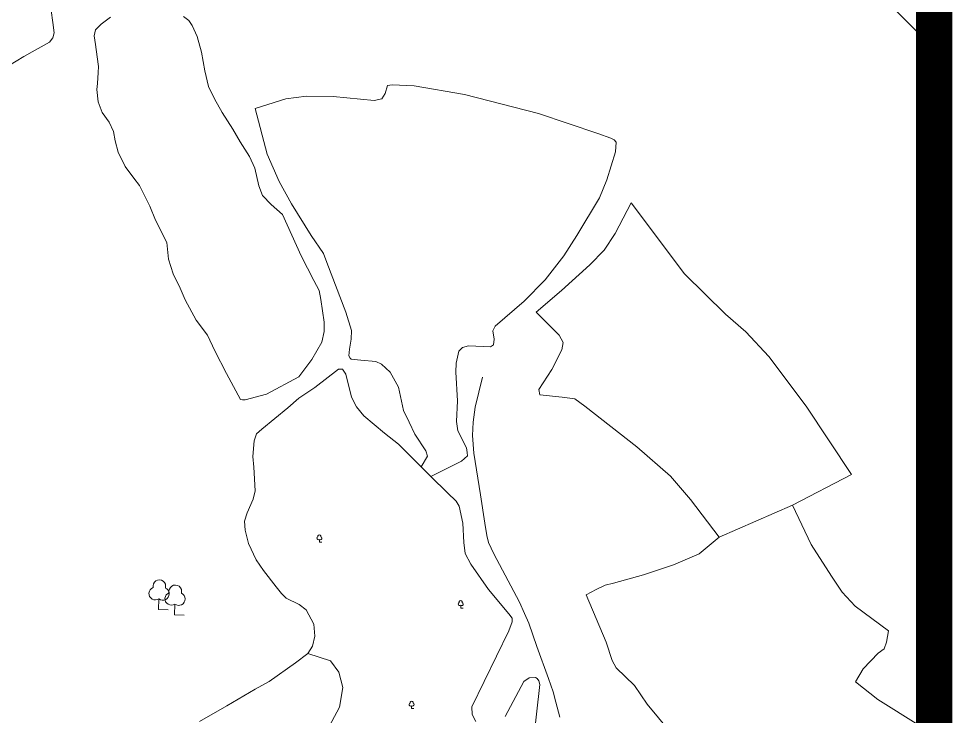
# Model space of a CAD drawing. Header units: millimetres. Extents: x 10 to 1007146, y 455139 to 1110758.
# Drawn here: x 503415.24 to 503435.78, y 555433.2 to 555448.55 of the extents above; entities that cross this region are included whole.
import ezdxf

# ---------------------------------------------------------------- set-up
doc = ezdxf.new("R2010")
doc.units = ezdxf.units.MM
doc.header["$LTSCALE"] = 10
doc.layers.add('CADRE', color=7, linetype='Continuous')
for name, color, linetype, lineweight in [('Hceau', 152, 'Continuous', 0), ('PISTE', 1, 'Continuous', 0), ('PLIMCULTURE', 2, 'Continuous', 0), ('Varbre', 70, 'Continuous', 0)]:
    doc.layers.add(name, color=color, linetype=linetype, lineweight=lineweight)

# ---------------------------------------------------------------- blocks, each defined once
blk = doc.blocks.new('A_I_B_1_1_1_1')
at = {"color": 0, "linetype": 'ByBlock', "flags": 128}
blk.add_lwpolyline([(1865.42538, 0.005183), (0, 0), (0.000733, 2131.921546)], dxfattribs=at)
at = {"color": 0, "linetype": 'ByBlock', "lineweight": -2}
for centre, radius, start, end in [((-0.006168, 4618.737865), 1244.033794897658, 344.52592, 195.330408), ((-740.717811, 3132.577247), 1244.980238706148, 111.637039, 306.510073), ((743.758883, 3129.093826), 1243.997082369691, 233.281948, 68.53724)]:
    blk.add_arc(centre, radius, start, end, dxfattribs=at)
blk = doc.blocks.new('a_i_b_258')
at = {"layer": 'Varbre', "color": 70, "linetype": 'Continuous', "lineweight": 0, "flags": 128}
blk.add_lwpolyline([(1865.42538, 0.005183), (0, 0), (0.000733, 2131.921546)], dxfattribs=at)
at = {"layer": 'Varbre', "color": 70, "linetype": 'Continuous', "lineweight": 0}
for centre, radius, start, end in [((-740.717812, 3132.577248), 1244.980238706148, 111.637039, 306.510073), ((-0.006168, 4618.737865), 1244.033794897657, 344.52592, 195.330408), ((743.7588820000001, 3129.093826), 1243.997082369691, 233.281948, 68.53724)]:
    blk.add_arc(centre, radius, start, end, dxfattribs=at)

msp = doc.modelspace()

# ---------------------------------------------------------------- linework, layer by layer
at = {"elevation": -0.3541890150082452}
msp.add_lwpolyline([(503345.1074652424, 555474.3865933891), (503435.1138354588, 555474.3934711379), (503435.1209353135, 555381.4804874847), (503345.1145650972, 555381.473609736)], close=True, dxfattribs=at)
at = {"layer": 'CADRE', "color": 0, "lineweight": -2, "elevation": -0.3541890150082452}
msp.add_lwpolyline([(503249.3808671975, 555550.9481139041), (503435.3861208613, 555550.944734697), (503435.3811792241, 555278.93705192), (503249.3759255608, 555278.940431128)], close=True, dxfattribs=at)
at = {"layer": 'CADRE', "color": 0, "lineweight": -2, "const_width": 0.8, "elevation": -0.3541890150082452, "flags": 128}
msp.add_lwpolyline([(503345.1074652424, 555474.3865933891), (503435.381180128, 555474.3865933891), (503435.3794921524, 555381.473609736), (503345.1074652424, 555381.4752497661)], close=True, dxfattribs=at)
at = {"layer": 'Hceau', "color": 0}
msp.add_polyline3d([(503425.4470746082, 555440.6580753316, 9.0484891180056), (503425.2868430117, 555439.9988613584, 8.7865573700145), (503425.2417121057, 555439.6657303133, 8.705962986017237), (503425.2268168016, 555439.3757735277, 8.625368602019977), (503425.2580716519, 555438.9888864922, 8.544774218022715), (503425.3998160597, 555438.0713291396, 8.323139662030245), (503425.4964509888, 555437.4440549841, 8.18209949003504), (503425.5383523696, 555437.1771255557, 8.121653702037092), (503425.5775122975, 555437.020225386, 8.08135651003846), (503425.6962121068, 555436.7762143618, 8.020910722040513), (503426.2605161152, 555435.7063379283, 7.819424762047359), (503426.3725487513, 555435.4623632217, 7.758978974049415), (503426.4647233475, 555435.2451667206, 7.718681782050784), (503426.6419745917, 555434.730801943, 7.597790206054892), (503426.8982275562, 555434.0293163626, 7.436601438060367), (503427.000008231, 555433.738724633, 7.376155650062422), (503427.062108584, 555433.5083568234, 7.29556126606516), (503427.1436724077, 555433.1778700004, 7.235115478067214)], dxfattribs=at)
at = {"layer": 'PISTE', "color": 0}
msp.add_polyline3d([(503431.3085898337, 555450.9524064831, 12.82111883717943), (503431.9453598752, 555450.69207573, 12.84798363184519), (503432.4278787776, 555450.482753017, 12.87484842651094), (503432.7522192467, 555450.340514385, 12.91514561850957), (503432.9462926169, 555450.2310921155, 12.94201041317533), (503433.3241032753, 555449.956112686, 12.98230760517396), (503433.9388835613, 555449.3386864606, 13.00917239983971), (503434.8190846244, 555448.4448839794, 13.0763343865041), (503435.1158408852, 555448.149249887, 13.06475791293439)], dxfattribs=at)
at = {"layer": 'PLIMCULTURE', "color": 0}
for points in [[(503413.9459936572, 555446.9298856206, 12.82000417207409), (503414.4666385651, 555447.2077305537, 12.87037566207238), (503414.8534481055, 555447.4035074159, 12.87037566207238), (503415.3543545368, 555447.713794446, 12.82000417207409), (503415.9177523681, 555448.0318027157, 12.75284218540971), (503415.9933647289, 555448.1263300352, 12.73605168874361), (503416.0248917142, 555448.2372758752, 12.75284218540971), (503415.997373676, 555448.4596902065, 12.82000417207409), (503415.9582651992, 555448.722581622, 12.87037566207238), (503415.8337319369, 555449.1934733395, 12.92074715207067)], [(503417.265866335, 555448.5774097157, 12.45448054454876), (503417.0569863495, 555448.4271800381, 12.43769004788266), (503416.9348159802, 555448.2986467261, 12.43769004788266), (503416.9051189783, 555448.169557327, 12.43769004788266), (503416.9309823561, 555447.9795393492, 12.37052806121828), (503416.9679369986, 555447.708662097, 12.32015657121999), (503416.9955195613, 555447.4943959747, 12.2529945845556), (503416.9918836763, 555447.3590903745, 12.21941359122341), (503416.9729624931, 555447.1228860416, 12.18583259789122), (503416.9633199306, 555446.9896363707, 12.13546110789293), (503416.9941951521, 555446.7147560234, 12.06829912122855), (503417.0818439297, 555446.47993061, 12.00113713456416), (503417.2341373891, 555446.2709738817, 11.93397514789978), (503417.3321772162, 555446.0643632296, 11.8500226645693), (503417.3679222147, 555445.8601471791, 11.79965117457101), (503417.4332878271, 555445.6113170127, 11.73248918790662), (503417.5842468708, 555445.2912785098, 11.61495571124395), (503417.7741536449, 555445.0336201261, 11.53100322791347), (503417.9009198881, 555444.8753122193, 11.46384124124909), (503418.0108758548, 555444.6565111219, 11.3798887579186), (503418.1266444043, 555444.4194966975, 11.27914577792203), (503418.2556600886, 555444.1137288878, 11.19519329459155), (503418.5030611257, 555443.6214263627, 11.02728832793059), (503418.5388268396, 555443.2515853841, 10.9769168379323), (503418.6415145687, 555442.9298174654, 10.87617385793572), (503418.7965670102, 555442.6158138918, 10.74184988460695), (503418.9080723149, 555442.3586270388, 10.64110690461037), (503419.1500247111, 555441.9148327378, 10.47320193794941), (503419.397356537, 555441.5841155674, 10.33887796462064), (503419.5600618733, 555441.2377488961, 10.20455399129187), (503419.8174416345, 555440.7393268854, 10.0702300179631), (503420.1222191157, 555440.169926336, 9.902325051302142), (503420.1642897699, 555440.157554395, 9.902325051302142), (503420.2266088466, 555440.15717958, 9.902325051302142), (503420.6925636323, 555440.2856649479, 9.818372567971661), (503421.4068556748, 555440.6691730582, 9.784791574639469)], [(503421.0436492589, 555444.2403674294, 10.42283044795112), (503420.7949830173, 555444.4600028252, 10.5235734279477), (503420.606310135, 555444.6530197938, 10.62431640794428), (503420.5224394211, 555444.8676244768, 10.69147839460866), (503420.4386207352, 555445.2539128881, 10.79222137460524), (503420.3191469776, 555445.517207179, 10.85938336126962), (503420.111851287, 555445.8335447812, 10.99370733459839), (503419.9564349038, 555446.1172534577, 11.09445031459497), (503419.721577366, 555446.482232366, 11.24556478458983), (503419.5522830678, 555446.7821828848, 11.4134697512508), (503419.4188100439, 555447.051620756, 11.51421273124737), (503419.3364922003, 555447.3954841744, 11.66532720124224), (503419.263040428, 555447.8079677841, 11.8500226645693), (503419.1706710049, 555448.1518915517, 11.96755614123197), (503419.0570340779, 555448.3989923024, 12.05150862456245), (503418.987935477, 555448.5044381698, 12.10188011456074), (503418.8663994202, 555448.5960606678, 12.18583259789122)], [(503424.3105457128, 555438.4737639222, 8.60986716775126), (503424.9808055324, 555438.8138601967, 8.655842234102495), (503425.1158045838, 555438.9312089959, 8.655842234102495), (503425.1121057194, 555439.0004493636, 8.655842234102495), (503425.0923177448, 555439.1064230864, 8.655842234102495), (503424.9029693626, 555439.4820547889, 8.763301412765513), (503424.875542612, 555439.6817209144, 8.790166207431266), (503424.8943067726, 555440.1417303554, 8.897625386094282), (503424.856967484, 555440.7689873263, 9.03194935942305), (503424.8661632598, 555440.9643829571, 9.112543743420312), (503424.9286845523, 555441.2327810262, 9.193138127417575), (503425.0064836206, 555441.3137944015, 9.24686771674908), (503425.1410222062, 555441.3456382327, 9.273732511414835), (503425.6213844257, 555441.3267434301, 9.300597306080588), (503425.6908210168, 555441.3670843224, 9.327462100746342), (503425.7037375094, 555441.4973111707, 9.354326895412097), (503425.6762010494, 555441.6766190345, 9.408056484743605), (503425.7215369216, 555441.7781673932, 9.46178607407511), (503426.359711974, 555442.3325370576, 9.73043402073265), (503426.8264190865, 555442.8023300737, 9.918487583392926), (503427.2364304983, 555443.3294358045, 10.13340594071896), (503427.5197835955, 555443.775793522, 10.32145950337923), (503428.0209931103, 555444.6037159178, 10.64383703936828), (503428.1778630472, 555445.0018989752, 10.77816101269705), (503428.3725616419, 555445.6197527532, 10.99307937002308), (503428.389966369, 555445.827319099, 11.04680895935459), (503428.3454636836, 555445.880493776, 11.07367375402034), (503428.2683004595, 555445.9175587218, 11.07367375402034), (503427.983836027, 555446.0208974916, 11.1542681380176), (503426.6791737461, 555446.459588773, 11.36918649534364), (503425.0527226575, 555446.8755962421, 11.5035104686724), (503423.9421600047, 555447.0648552364, 11.5035104686724), (503423.4618197494, 555447.0878217361, 11.5035104686724), (503423.3558921936, 555447.0761814095, 11.5035104686724), (503423.3019963898, 555446.8973156294, 11.44978087934089), (503423.2280715641, 555446.7796353514, 11.42291608467514), (503423.0609382207, 555446.7438965447, 11.39605129000939), (503422.157501398, 555446.834308362, 11.31545690601213), (503421.5712116226, 555446.8415629498, 11.31545690601213), (503421.1230056593, 555446.7829193451, 11.31545690601213), (503420.4459563944, 555446.5707904269, 11.23486252201486), (503420.7087441428, 555445.5656266016, 10.83189060202856), (503420.9696350526, 555444.9627807304, 10.67070183403403), (503421.2433075765, 555444.469585839, 10.50951306603951), (503421.6743856918, 555443.7764145033, 10.18713553005047), (503421.9485834698, 555443.3807457971, 10.0528115567217), (503422.0206547963, 555443.1812326303, 9.999081967390188), (503422.4373975, 555442.0898951734, 9.73043402073265), (503422.565263973, 555441.6868933975, 9.622974842069635), (503422.5561082662, 555441.4959484828, 9.569245252738128), (503422.5183545726, 555441.2767128658, 9.488650868740866), (503422.5053760582, 555441.1304895947, 9.434921279409359), (503422.5335363145, 555441.0775084386, 9.434921279409359), (503422.5578080924, 555441.0570581252, 9.434921279409359), (503422.7690027271, 555441.0355931735, 9.38119169007785), (503423.1020598766, 555441.0053393135, 9.38119169007785), (503423.2277232342, 555440.9477652359, 9.354326895412097), (503423.4177465202, 555440.7679303656, 9.300597306080588), (503423.5988549295, 555440.4418501474, 9.16627333275182), (503423.7058129607, 555439.9292416574, 9.03194935942305), (503423.834445518, 555439.6684656334, 8.951354975425788), (503423.9549509117, 555439.407733875, 8.843895796762773), (503424.1967935662, 555439.0406867992, 8.709571823434004), (503424.2327089263, 555438.9185804324, 8.709571823434004), (503424.096964696, 555438.6871895152, 8.68270702876825)], [(503421.0436492589, 555444.2403674294, 10.42283044795112), (503421.4589709233, 555443.3248615128, 10.15418250129358), (503421.7386931307, 555442.7853718783, 9.96612893863331), (503421.8523040952, 555442.567481105, 9.9123993493018), (503421.8922376586, 555442.3704879747, 9.885534554636047), (503421.9633321685, 555441.8699624318, 9.77807537597303), (503421.9622284646, 555441.6649933663, 9.751210581307278), (503421.9117563578, 555441.4274963287, 9.751210581307278), (503421.6883401544, 555441.0474561387, 9.751210581307278), (503421.4068556748, 555440.6691730582, 9.784791574639469)], [(503421.409212809, 555440.1949169276, 9.630729365049904), (503421.7548580754, 555440.4349100965, 9.52327018638689), (503422.2817340898, 555440.8337994278, 9.415811007723873), (503422.3678197858, 555440.8333318423, 9.415811007723873), (503422.4410336311, 555440.7263470487, 9.415811007723873), (503422.5612758031, 555440.2173555751, 9.335216623726613), (503422.6749309157, 555440.0076634928, 9.281487034395106), (503422.8337226412, 555439.8059253837, 9.200892650397844), (503423.2867381171, 555439.4304098708, 8.985974293071813), (503423.6010611495, 555439.1827323106, 8.878515114408797), (503424.3105457128, 555438.4737639222, 8.60986716775126), (503424.677563789, 555438.1151136006, 8.529272783753997), (503424.869260425, 555437.9336941711, 8.47554319442249), (503424.9301541598, 555437.8226768138, 8.47554319442249), (503425.010109695, 555437.445088271, 8.421813605090982), (503425.0324318021, 555437.0227182037, 8.421813605090982), (503425.0639018976, 555436.7765770757, 8.394948810425229), (503425.1856452189, 555436.5463435582, 8.368084015759473), (503425.5802990459, 555435.9907670001, 8.180030453099198), (503426.0283542871, 555435.4553978558, 8.018841685104675), (503426.0975128232, 555435.3566340511, 7.991976890438919), (503426.1011927612, 555435.2787235171, 7.991976890438919), (503426.0263233599, 555435.0782546006, 7.991976890438919), (503425.2097290342, 555433.4059936121, 7.911382506441657), (503425.2211218097, 555433.237852098, 7.884517711775904), (503425.2981921856, 555433.0857518701, 7.830788122444397)], [(503419.2194957123, 555433.0833223246, 9.529986385053329), (503419.8197875074, 555433.4323343793, 9.328500425060176), (503420.442629085, 555433.7955581783, 9.110223968400925), (503420.7559738166, 555433.9679671298, 9.026271485070444), (503421.3290996522, 555434.3748315634, 8.925528505073867), (503421.604398439, 555434.5797610236, 8.891947511741675), (503421.7027154083, 555434.7380729214, 8.858366518409483), (503421.7587714162, 555434.9646158179, 8.858366518409483), (503421.7331710104, 555435.2245183258, 8.858366518409483), (503421.5666735956, 555435.5386673261, 8.959109498406058), (503421.4142854525, 555435.6610052326, 9.026271485070444), (503421.1246326169, 555435.7983989868, 9.110223968400925), (503421.0212284226, 555435.899896466, 9.143804961733116), (503420.9080872415, 555436.0447359657, 9.2109669483975), (503420.6292874955, 555436.4026925288, 9.311709928394079), (503420.470079742, 555436.6405220027, 9.395662411724558), (503420.2979480439, 555436.9979943075, 9.446033901722847), (503420.2276642674, 555437.295211959, 9.496405391721137), (503420.2135799121, 555437.4890847038, 9.529986385053329), (503420.2712171087, 555437.6764464254, 9.546776881719424), (503420.4040130054, 555437.9727420137, 9.563567378385521), (503420.4473157686, 555438.1622305556, 9.563567378385521), (503420.4125006301, 555438.6798993933, 9.613938868383809), (503420.3968103936, 555438.9108917739, 9.630729365049904), (503420.4215302363, 555439.2612846884, 9.664310358382098), (503420.4746441754, 555439.4136163867, 9.69789135171429), (503420.588678668, 555439.5141266335, 9.69789135171429), (503421.1645847441, 555439.981600943, 9.664310358382098), (503421.409212809, 555440.1949169276, 9.630729365049904)], [(503435.0452679306, 555433.0068745808, 9.281487034395106), (503434.1438215286, 555433.5709193739, 9.362081418392366), (503433.6525395602, 555433.9559454581, 9.415811007723873), (503433.8226448849, 555434.2428123396, 9.550134981052643), (503434.1493057504, 555434.5904969606, 9.684458954381412), (503434.2813492104, 555434.6802275175, 9.711323749047166), (503434.3314791578, 555434.8279623096, 9.738188543712921), (503434.3780508433, 555435.0784994443, 9.818782927710181), (503433.6450511436, 555435.621071094, 9.845647722375935), (503433.354817829, 555435.9309993587, 9.845647722375935), (503433.1223617496, 555436.281726565, 9.87251251704169), (503432.6779610508, 555436.9748466229, 9.818782927710181), (503432.2673784549, 555437.8404581498, 9.818782927710181)], [(503430.6510283218, 555437.1429457224, 9.281487034395106), (503430.2094124673, 555436.7714633178, 9.066568677069075), (503429.6452504777, 555436.5321238397, 8.905379909074552), (503428.9866824013, 555436.3097324151, 8.636731962417013), (503428.3283352826, 555436.1284262335, 8.34121922109372), (503428.1431897181, 555436.080130005, 8.287489631762213), (503427.9454756615, 555435.9867073488, 8.233760042430706), (503427.7230003159, 555435.8728761905, 8.153165658433444), (503428.1693377543, 555434.8309646058, 8.26062483709646), (503428.2986198948, 555434.423506964, 8.206895247764951), (503428.3881658429, 555434.2668918294, 8.180030453099198), (503428.7886942924, 555433.874392748, 8.180030453099198), (503429.0699891461, 555433.4661079808, 8.126300863767689), (503429.5679930788, 555432.8635385783, 8.126300863767689)], [(503422.0198824827, 555432.8825481351, 8.502407989088244), (503422.301026402, 555433.396240389, 8.529272783753997), (503422.3740062338, 555433.8321204322, 8.529272783753997), (503422.2891030866, 555434.16885452, 8.583002373085504), (503422.1007682724, 555434.4172823923, 8.663596757082766), (503421.604398439, 555434.5797610236, 8.891947511741675)], [(503425.9464804102, 555433.1929169418, 7.669599354449874), (503426.3564630795, 555433.9613964708, 7.64273455978412), (503426.4758068713, 555434.0468377644, 7.64273455978412), (503426.615205797, 555434.0501800987, 7.615869765118365), (503426.6519893123, 555434.0294828017, 7.615869765118365), (503426.6844967775, 555433.9760127027, 7.615869765118365), (503426.7045739857, 555433.8980130889, 7.615869765118365), (503426.5537027482, 555432.5254991215, 7.589004970452612)]]:
    msp.add_polyline3d(points, dxfattribs=at)
msp.add_polyline3d([(503428.7165081559, 555444.4974412296, 10.70532115168006), (503429.8900209405, 555442.9328641391, 10.6247267676828), (503430.7890934511, 555442.0486793532, 10.54413238368554), (503431.2368599427, 555441.6577186447, 10.49040279435403), (503431.7451563455, 555441.1151077731, 10.43667320502252), (503432.5653817902, 555440.0186836284, 10.32921402635951), (503433.5633933271, 555438.5204965194, 10.24861964236224), (503432.2673784549, 555437.8404581498, 9.818782927710181), (503430.6510283218, 555437.1429457224, 9.281487034395106), (503430.0195691415, 555437.9668971411, 9.281487034395106), (503429.5833702041, 555438.4820928499, 9.281487034395106), (503428.8401967986, 555439.1302411342, 9.25462223972935), (503427.6962895638, 555440.0226219059, 9.281487034395106), (503427.475598158, 555440.1797205479, 9.362081418392366), (503427.1968549757, 555440.2222629333, 9.362081418392366), (503426.7089110946, 555440.2700459895, 9.362081418392366), (503426.6849146197, 555440.3850487602, 9.38894621305812), (503426.9703865094, 555440.8306768128, 9.52327018638689), (503427.194234027, 555441.2602298601, 9.711323749047166), (503427.2238117054, 555441.4200694775, 9.765053338378674), (503427.1303390804, 555441.584681178, 9.791918133044428), (503426.6284574389, 555442.0920290267, 9.711323749047166), (503427.1848428068, 555442.5649012206, 9.953106901038952), (503427.8073743175, 555443.1317727889, 10.19489005303074), (503428.1208789404, 555443.450068334, 10.32921402635951), (503428.3649294872, 555443.8220752885, 10.46353799968827)], close=True, dxfattribs=at)

# ---------------------------------------------------------------- block references
at = {"layer": 'Varbre', "color": 0, "linetype": 'Continuous', "lineweight": 0, "xscale": 2.798416111016025e-05, "yscale": 2.798416111016025e-05, "zscale": 2.798416111016025e-05, "rotation": 0.004378200956779}
for p in [(503421.8574818078, 555437.029182501, 9.02301009899802), (503424.9657134839, 555435.5804516379, 8.257363451024037), (503423.8861683605, 555433.3702912476, 8.163336669693898)]:
    msp.add_blockref('a_i_b_258', p, dxfattribs=at)
at = {"layer": 'Varbre', "color": 0, "xscale": 0.000111936644440641, "yscale": 0.000111936644440641, "zscale": 0.000111936644440641, "rotation": 358.1164042009567}
for p in [(503418.3194794668, 555435.5451333787, 9.906403351005693), (503418.6713124755, 555435.4306721351, 9.772079377676922)]:
    msp.add_blockref('A_I_B_1_1_1_1', p, dxfattribs=at)

doc.saveas('drawing.dxf')
